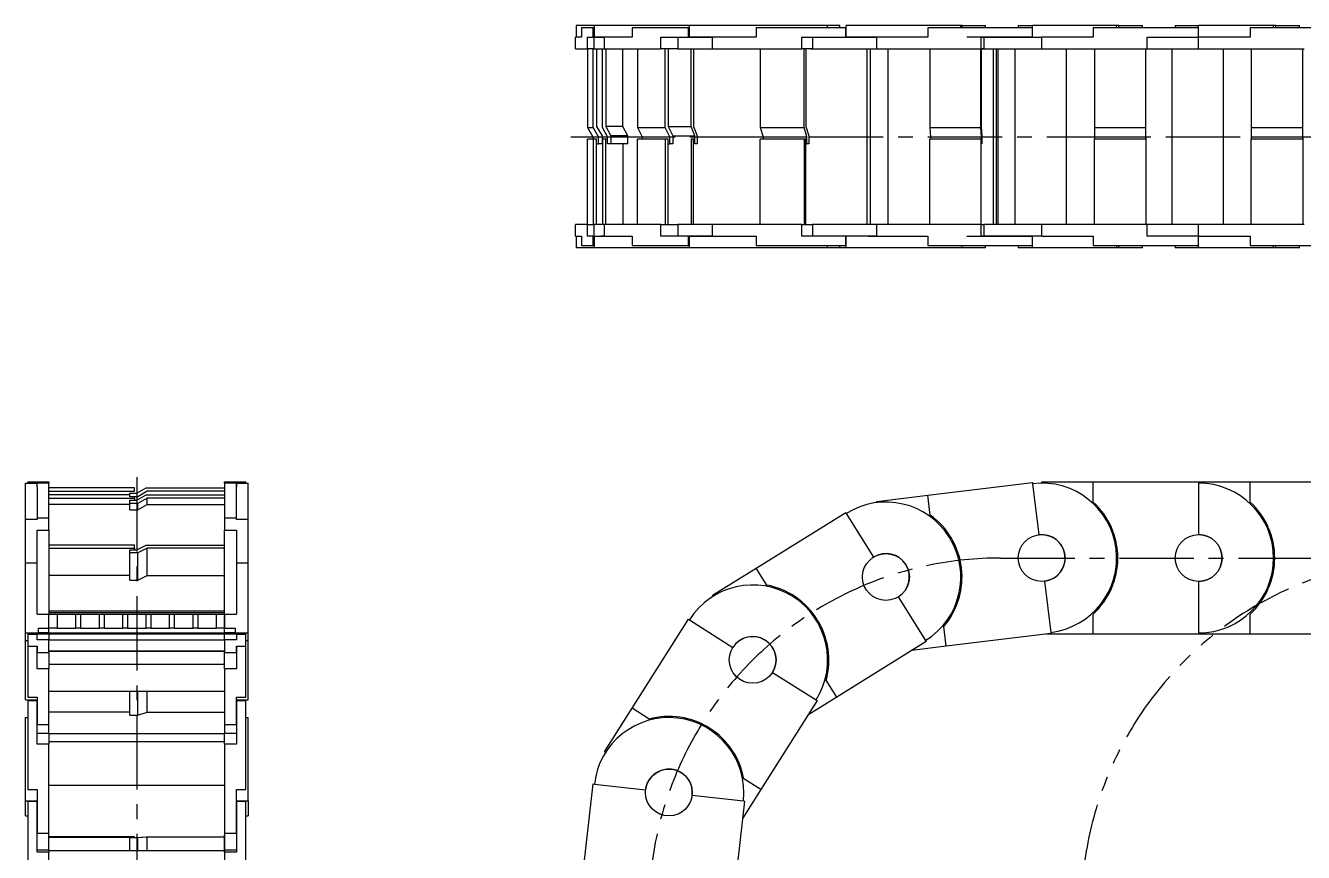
# Model space of a CAD drawing. Extents: x -235 to 865, y -503 to 95.
# Drawn here: x -235 to 311, y -258 to 95 of the extents above; entities that cross this region are included whole.
import ezdxf

# ---------------------------------------------------------------- set-up
doc = ezdxf.new("R2010")
doc.units = 0
doc.linetypes.add('CENTER', pattern=[50.8, 31.75, -6.35, 6.35, -6.35])
doc.linetypes.add('PHANTOM', pattern=[63.5, 31.75, -6.35, 6.35, -6.35, 6.35, -6.35])
doc.layers.get('0').update_dxf_attribs({"linetype": 'CONTINUOUS'})
doc.layers.add('CENTER', color=1, linetype='CONTINUOUS')

msp = doc.modelspace()

# ---------------------------------------------------------------- linework, layer by layer
at = {"color": 7, "linetype": 'CONTINUOUS'}
for p, q in [((0.293268, 95), (0.293268, 90)), ((8.042117, 95), (0.293268, 95)), ((2.477474, 94), (2.477474, 90)), ((7.545032, 94), (2.477474, 94)), ((7.545032, 90), (7.545032, 94)), ((8.041852, 94), (7.545032, 94)), ((48.560276, 95), (8.041852, 95)), ((8.041852, 94), (8.041852, 95)), ((8.041852, 90), (8.041852, 94)), ((24.107801, 94), (24.107801, 90)), ((48.137532, 94), (24.107801, 94)), ((48.137532, 90), (48.137532, 94)), ((48.560276, 94), (48.137532, 94)), ((107.6159, 95), (48.560276, 95)), ((48.560276, 94), (48.560276, 95)), ((48.560276, 90), (48.560276, 94)), ((115.306811, 94), (77.109105, 94)), ((77.109105, 94), (77.109105, 90)), ((112.871615, 95), (107.6159, 95)), ((107.6159, 94), (107.6159, 95)), ((112.871615, 94), (112.871615, 95)), ((115.306811, 90), (115.306811, 94)), ((115.571138, 94), (115.306811, 94)), ((164.48804, 95), (115.571138, 95)), ((115.571138, 94), (115.571138, 95)), ((115.571138, 90), (115.571138, 94)), ((150.393955, 94), (150.393955, 90)), ((195.063328, 94), (150.393955, 94)), ((164.995772, 95), (164.484802, 95)), ((164.48804, 94), (164.48804, 95)), ((164.995772, 95), (174.995772, 95)), ((164.995772, 94), (164.995772, 95)), ((174.995772, 94), (174.995772, 95)), ((188.995772, 95), (195.123827, 95)), ((188.995772, 95), (188.995772, 94)), ((195.063328, 90), (195.063328, 94)), ((195.123827, 94), (195.063328, 94)), ((230.995772, 95), (195.123827, 95)), ((230.995772, 95), (195.123827, 95)), ((195.123827, 94), (195.123827, 95)), ((195.123827, 90), (195.123827, 94)), ((220.995772, 94), (220.995772, 90)), ((265.995772, 94), (220.995772, 94)), ((231.995772, 95), (230.989206, 95)), ((230.995772, 94), (230.995772, 95)), ((231.995772, 95), (241.995772, 95)), ((231.995772, 94), (231.995772, 95)), ((241.995772, 94), (241.995772, 95)), ((255.995772, 95), (265.995772, 95)), ((255.995772, 95), (255.995772, 94)), ((297.995772, 95), (265.995772, 95)), ((265.995772, 94), (265.995772, 95)), ((265.995772, 90), (265.995772, 94)), ((332.995772, 94), (287.995772, 94)), ((287.995772, 94), (287.995772, 90)), ((297.995772, 94), (297.995772, 95)), ((298.995772, 95), (297.995772, 95)), ((298.995772, 95), (308.995772, 95)), ((298.995772, 94), (298.995772, 95)), ((308.995772, 94), (308.995772, 95)), ((0, 85), (0, 90)), ((2.477474, 90), (0, 90)), ((5.067559, 85), (5.067559, 90)), ((5.067559, 90), (7.545032, 90)), ((7.545032, 90), (8.041852, 90)), ((7.8383, 90), (7.8383, 85)), ((12.359932, 90), (7.8383, 90)), ((12.359932, 90), (7.8383, 90)), ((8.041852, 90), (10.760414, 90)), ((10.760414, 90), (10.760414, 89.995)), ((10.760414, 89.995), (12.359932, 89.995)), ((24.107801, 90), (12.359932, 90)), ((12.359932, 85), (12.359932, 90)), ((36.389663, 90), (48.137532, 90)), ((36.389663, 85), (36.389663, 90)), ((43.6159, 90), (43.6159, 85)), ((58.434671, 90), (48.137532, 90)), ((58.434671, 90), (48.137532, 90)), ((48.137532, 90), (48.560276, 90)), ((48.560276, 90), (55.255223, 90)), ((55.255223, 90), (55.255223, 89.995)), ((55.255223, 89.995), (58.434734, 89.995)), ((77.109105, 90), (58.434671, 90)), ((58.434671, 85), (58.434671, 90)), ((96.632377, 90), (115.306811, 90)), ((96.632377, 85), (96.632377, 90)), ((101.167298, 89.995), (101.167298, 85)), ((115.306811, 90), (115.571138, 90)), ((128.555596, 90), (115.571138, 90)), ((115.571138, 90), (124.906753, 90)), ((128.555596, 90), (115.571138, 90)), ((124.906753, 90), (124.906753, 89.995)), ((124.906753, 89.995), (128.555597, 89.995)), ((124.906753, 89.995), (128.555597, 89.995)), ((150.393955, 90), (128.555596, 90)), ((128.555596, 85), (128.555596, 90)), ((195.123827, 90), (166.995772, 90)), ((173.224968, 90), (195.063328, 90)), ((173.224968, 85), (173.224968, 90)), ((174.262922, 89.995), (174.262922, 85)), ((195.063328, 90), (195.123827, 90)), ((195.123827, 90), (198.995772, 90)), ((220.995772, 90), (198.995772, 90)), ((198.995772, 85), (198.995772, 90)), ((243.995772, 90), (265.995772, 90)), ((243.995772, 85), (243.995772, 90)), ((287.995772, 90), (265.995772, 90)), ((265.995772, 85), (265.995772, 90)), ((0, 85), (5.067559, 85)), ((5.017877, 85), (5.017877, 51.5)), ((7.8383, 85), (5.067559, 85)), ((7.495351, 51.5), (7.495351, 85)), ((7.8383, 85), (12.359932, 85)), ((7.8383, 85), (12.359932, 85)), ((8.985809, 85), (8.985809, 51.901924)), ((11.43966, 51.5), (11.43966, 85)), ((12.359932, 85), (36.389663, 85)), ((12.854982, 85), (12.854982, 51.901924)), ((20.142188, 51.901924), (20.142188, 85)), ((26.488518, 85), (26.488518, 51.5)), ((43.642475, 85), (36.389663, 85)), ((38.236387, 51.5), (38.236387, 85)), ((39.504619, 85), (39.504619, 51.901924)), ((43.6159, 85), (58.434671, 85)), ((43.6159, 85), (58.434671, 85)), ((49.282382, 51.901924), (49.282382, 85)), ((50.340195, 85), (50.340195, 51.901924)), ((58.434671, 85), (96.632377, 85)), ((78.855157, 85), (78.855157, 51.5)), ((101.167298, 85), (96.632377, 85)), ((97.529591, 51.5), (97.529591, 85)), ((98.322571, 85), (98.322571, 51.901924)), ((100.48804, 85), (128.555596, 85)), ((100.48804, 85), (128.555596, 85)), ((124.475723, 10), (124.475723, 85)), ((125.787204, 85), (125.787204, 10)), ((128.555596, 85), (173.224968, 85)), ((133.350403, 85), (133.350403, 10)), ((151.192778, 85), (151.192778, 51.5)), ((173.031137, 51.5), (173.031137, 85)), ((173.212635, 85), (173.212635, 51.901924)), ((173.224968, 85), (198.995772, 85)), ((174.262922, 85), (173.224968, 85)), ((178.438464, 10), (178.438464, 85)), ((179.498747, 85), (179.498747, 10)), ((180.291035, 85), (180.291035, 10)), ((187.495772, 85), (187.495772, 10)), ((198.995772, 85), (243.995772, 85)), ((209.495772, 85), (209.495772, 10)), ((221.495772, 85), (221.495772, 51.5)), ((243.495772, 51.5), (243.495772, 85)), ((243.995772, 85), (265.995772, 85)), ((254.495772, 85), (254.495772, 10)), ((265.995772, 85), (310.995772, 85)), ((276.495772, 85), (276.495772, 10)), ((288.495772, 85), (288.495772, 51.5)), ((310.495772, 51.5), (310.495772, 85)), ((5.017877, 51.5), (7.312588, 47.5)), ((5.017877, 51.5), (7.495351, 51.5)), ((9.790061, 47.5), (7.495351, 51.5)), ((8.985809, 51.901924), (11.28052, 47.901924)), ((13.61869, 47.5), (11.43966, 51.5)), ((20.142188, 51.901924), (12.854982, 51.901924)), ((12.854982, 51.901924), (15.034012, 47.901924)), ((22.321218, 47.901924), (20.142188, 51.901924)), ((26.488518, 51.5), (28.44109, 47.5)), ((26.488518, 51.5), (38.236387, 51.5)), ((40.188958, 47.5), (38.236387, 51.5)), ((39.504619, 51.901924), (41.457191, 47.901924)), ((39.504619, 51.901924), (49.282382, 51.901924)), ((50.910991, 47.901924), (49.282382, 51.901924)), ((50.340195, 51.901924), (51.968803, 47.901924)), ((78.855157, 51.5), (80.076029, 47.5)), ((78.855157, 51.5), (97.529591, 51.5)), ((98.750463, 47.5), (97.529591, 51.5)), ((98.322571, 51.901924), (99.543443, 47.901924)), ((151.192778, 51.5), (151.472211, 47.5)), ((151.192778, 51.5), (173.031137, 51.5)), ((173.310571, 47.5), (173.031137, 51.5)), ((173.212635, 51.901924), (173.492068, 47.901924)), ((221.495772, 51.5), (221.495772, 47.5)), ((221.495772, 51.5), (243.495772, 51.5)), ((243.495772, 47.5), (243.495772, 51.5)), ((288.495772, 51.5), (310.495772, 51.5)), ((288.495772, 51.5), (288.495772, 47.5)), ((310.495772, 47.5), (310.495772, 51.5)), ((5.017877, 10), (5.017877, 46.5)), ((7.495351, 46.5), (5.017877, 46.5)), ((7.312588, 47.5), (7.312588, 46.5)), ((7.312588, 47.5), (9.790061, 47.5)), ((7.495351, 46.5), (7.495351, 10)), ((8.985809, 46.5), (7.495351, 46.5)), ((8.985809, 10), (8.985809, 46.5)), ((8.985809, 44.5), (9.790061, 44.5)), ((9.790061, 44.5), (9.790061, 47.5)), ((11.28052, 44.5), (9.790061, 44.5)), ((11.28052, 47.901924), (11.28052, 44.5)), ((11.43966, 46.5), (11.43966, 10)), ((12.854982, 46.5), (11.43966, 46.5)), ((12.854982, 10), (12.854982, 46.5)), ((12.854982, 46.5), (13.61869, 46.5)), ((13.61869, 44.5), (13.61869, 47.5)), ((15.034012, 44.5), (13.61869, 44.5)), ((15.034012, 47.901924), (15.034012, 44.5)), ((22.321218, 47.901924), (15.034012, 47.901924)), ((22.321218, 44.5), (15.034012, 44.5)), ((20.142188, 44.5), (20.142188, 10)), ((22.321218, 44.5), (22.321218, 47.901924)), ((26.488518, 10), (26.488518, 46.5)), ((38.236387, 46.5), (26.488518, 46.5)), ((28.44109, 47.5), (40.188958, 47.5)), ((28.44109, 47.5), (28.44109, 46.5)), ((38.236387, 46.5), (38.236387, 10)), ((39.504619, 46.5), (38.236387, 46.5)), ((39.504619, 10), (39.504619, 46.5)), ((39.504619, 44.5), (40.188958, 44.5)), ((40.188958, 44.5), (40.188958, 47.5)), ((41.457191, 44.5), (40.188958, 44.5)), ((41.457191, 47.901924), (41.457191, 44.5)), ((41.457191, 47.901924), (50.910991, 47.901924)), ((49.282382, 46.5), (49.282382, 10)), ((50.340195, 46.5), (49.282382, 46.5)), ((50.340195, 10), (50.340195, 46.5)), ((50.340195, 46.5), (50.910991, 46.5)), ((50.910991, 44.5), (50.910991, 47.901924)), ((51.968803, 44.5), (50.910991, 44.5)), ((51.968803, 47.901924), (51.968803, 44.5)), ((78.855157, 10), (78.855157, 46.5)), ((97.529591, 46.5), (78.855157, 46.5)), ((80.076029, 47.5), (98.750463, 47.5)), ((80.076029, 47.5), (80.076029, 46.5)), ((97.529591, 46.5), (97.529591, 10)), ((98.322571, 46.5), (97.529591, 46.5)), ((98.322571, 10), (98.322571, 46.5)), ((98.322571, 44.5), (98.750463, 44.5)), ((98.750463, 44.5), (98.750463, 47.5)), ((99.543443, 44.5), (98.750463, 44.5)), ((99.543443, 47.901924), (99.543443, 44.5)), ((151.192778, 10), (151.192778, 46.5)), ((173.031137, 46.5), (151.192778, 46.5)), ((151.472211, 47.5), (173.310571, 47.5)), ((151.472211, 47.5), (151.472211, 46.5)), ((173.031137, 46.5), (173.031137, 10)), ((173.212635, 46.5), (173.031137, 46.5)), ((173.212635, 10), (173.212635, 46.5)), ((173.212635, 44.5), (173.310571, 44.5)), ((173.310571, 44.5), (173.310571, 47.5)), ((173.492068, 44.5), (173.310571, 44.5)), ((173.492068, 47.901924), (173.492068, 44.5)), ((221.495772, 47.5), (243.495772, 47.5)), ((221.495772, 47.5), (221.495772, 46.5)), ((221.495772, 10), (221.495772, 46.5)), ((243.495772, 46.5), (221.495772, 46.5)), ((243.495772, 46.5), (243.495772, 47.5)), ((243.495772, 47.5), (243.495772, 46.5)), ((243.495772, 46.5), (243.495772, 10)), ((288.495772, 47.5), (310.495772, 47.5)), ((288.495772, 47.5), (288.495772, 46.5)), ((310.495772, 46.5), (288.495772, 46.5)), ((288.495772, 10), (288.495772, 46.5)), ((310.495772, 46.5), (310.495772, 47.5)), ((310.495772, 47.5), (310.495772, 46.5)), ((310.495772, 46.5), (310.495772, 10)), ((0, 5), (0, 10)), ((5.067559, 10), (0, 10)), ((5.067559, 5), (5.067559, 10)), ((5.067559, 10), (7.8383, 10)), ((7.8383, 10), (7.8383, 5)), ((12.359932, 10), (7.8383, 10)), ((12.359932, 10), (7.8383, 10)), ((36.389663, 10), (12.359932, 10)), ((12.359932, 5), (12.359932, 10)), ((36.389663, 10), (43.6159, 10)), ((36.389663, 5), (36.389663, 10)), ((43.6159, 10), (43.6159, 5)), ((58.434671, 10), (43.6159, 10)), ((58.434671, 10), (43.6159, 10)), ((96.632377, 10), (58.434671, 10)), ((58.434671, 5), (58.434671, 10)), ((96.632377, 5), (96.632377, 10)), ((96.632377, 10), (101.167298, 10)), ((128.555596, 10), (101.167298, 10)), ((128.555596, 10), (101.167298, 10)), ((101.167298, 10), (101.167298, 5.005)), ((173.224968, 10), (128.555596, 10)), ((128.555596, 5), (128.555596, 10)), ((173.224968, 5), (173.224968, 10)), ((173.224968, 10), (174.262922, 10)), ((174.262922, 10), (174.262922, 5.005)), ((198.995772, 10), (174.263124, 10)), ((243.995772, 10), (198.995772, 10)), ((198.995772, 5), (198.995772, 10)), ((265.995772, 10), (243.995772, 10)), ((243.995772, 5), (243.995772, 10)), ((310.995772, 10), (265.995772, 10)), ((265.995772, 5), (265.995772, 10)), ((0, 5), (2.477474, 5)), ((0.293268, 5), (0.293268, 0)), ((48.560276, 0), (0.293268, 0)), ((2.477474, 5), (2.477474, 1)), ((2.477474, 1), (7.545032, 1)), ((7.545032, 5), (5.067559, 5)), ((7.545032, 1), (7.545032, 5)), ((8.041852, 5), (7.545032, 5)), ((7.545032, 1), (8.041852, 1)), ((7.8383, 5), (12.359932, 5)), ((7.8383, 5), (12.359932, 5)), ((8.041852, 1), (8.041852, 5)), ((8.041852, 0), (8.041852, 1)), ((12.360796, 5.005), (10.760414, 5.005)), ((10.760414, 5.005), (10.760414, 5)), ((12.359932, 5), (24.107801, 5)), ((24.107801, 5), (24.107801, 1)), ((24.107801, 1), (48.137532, 1)), ((48.137532, 5), (36.389663, 5)), ((48.137532, 1), (48.137532, 5)), ((48.137532, 5), (58.434671, 5)), ((48.137532, 5), (58.434671, 5)), ((48.560276, 5), (48.137532, 5)), ((48.137532, 1), (48.560276, 1)), ((48.560276, 1), (48.560276, 5)), ((55.255223, 5), (48.560276, 5)), ((48.560276, 0), (48.560276, 1)), ((115.571138, 0), (48.560276, 0)), ((58.434745, 5.005), (55.255223, 5.005)), ((55.255223, 5.005), (55.255223, 5)), ((58.434671, 5), (77.109105, 5)), ((77.109105, 5), (77.109105, 1)), ((77.109105, 1), (115.306811, 1)), ((115.306811, 5), (96.632377, 5)), ((107.6159, 0), (107.6159, 1)), ((112.871615, 0), (112.871615, 1)), ((115.306811, 1), (115.306811, 5)), ((115.571138, 5), (115.306811, 5)), ((115.306811, 1), (115.571138, 1)), ((115.571138, 1), (115.571138, 5)), ((124.906753, 5), (115.571138, 5)), ((115.571138, 0), (115.571138, 1)), ((164.995772, 0), (115.571138, 0)), ((128.555597, 5.005), (124.906753, 5.005)), ((124.906753, 5.005), (124.906753, 5)), ((128.555597, 5.005), (124.906753, 5.005)), ((124.906753, 5), (128.555596, 5)), ((124.906753, 5), (128.555596, 5)), ((128.555596, 5), (150.393955, 5)), ((150.393955, 5), (150.393955, 1)), ((150.393955, 1), (195.063328, 1)), ((164.995772, 0), (164.995772, 1)), ((174.995772, 0), (164.997074, 0)), ((166.995772, 5), (195.123827, 5)), ((195.063328, 5), (173.224968, 5)), ((174.995772, 0), (174.995772, 1)), ((188.995772, 1), (188.995772, 0)), ((195.123827, 0), (188.995772, 0)), ((195.063328, 1), (195.063328, 5)), ((195.123827, 5), (195.063328, 5)), ((195.063328, 1), (195.123827, 1)), ((195.123827, 1), (195.123827, 5)), ((198.995772, 5), (195.123827, 5)), ((195.123827, 0), (195.123827, 1)), ((231.995772, 0), (195.123827, 0)), ((198.995772, 5), (220.995772, 5)), ((220.995772, 5), (220.995772, 1)), ((220.995772, 1), (265.995772, 1)), ((230.995772, 1), (230.995772, 0)), ((241.995772, 0), (231.995562, 0)), ((231.995772, 0), (231.995772, 1)), ((241.995772, 0), (241.995772, 1)), ((265.995772, 5), (243.995772, 5)), ((255.995772, 1), (255.995772, 0)), ((265.995772, 0), (255.995772, 0)), ((265.995772, 1), (265.995772, 5)), ((265.995772, 5), (287.995772, 5)), ((265.995772, 0), (265.995772, 1)), ((297.995772, 0), (265.995772, 0)), ((287.995772, 5), (287.995772, 1)), ((287.995772, 1), (332.995772, 1)), ((297.995772, 0), (297.995772, 1)), ((298.995772, 0), (297.995772, 0)), ((308.995772, 0), (298.995562, 0)), ((298.995772, 0), (298.995772, 1)), ((308.995772, 0), (308.995772, 1)), ((-234.830106, -116.037546), (-234.830106, -100.5)), ((-234.830106, -116.037546), (-234.830106, -100.5)), ((-234.830106, -116.037546), (-234.830106, -100.5)), ((-234.830106, -100.5), (-233.830106, -100.5)), ((-233.830106, -100), (-229.830106, -100)), ((-233.830106, -100), (-233.830106, -100.5)), ((-233.830106, -100.5), (-229.830106, -100.5)), ((-229.830106, -100), (-224.830106, -100)), ((-229.830106, -100.5), (-229.830106, -100)), ((-224.830106, -100.5), (-229.830106, -100.5)), ((-229.830106, -102.102632), (-229.830106, -100.5)), ((-229.830106, -102.102632), (-229.830106, -115.517955)), ((-229.825106, -102.102632), (-229.830106, -102.102632)), ((-224.830106, -100), (-224.830106, -100.5)), ((-224.830106, -115.517955), (-224.830106, -100.5)), ((-188.330106, -102.5), (-224.830106, -102.5)), ((-188.330106, -104), (-188.330106, -102.5)), ((-187.330106, -104.809401), (-183.330106, -102.5)), ((-183.330106, -102.5), (-149.830106, -102.5)), ((-149.830106, -100), (-144.830106, -100)), ((-149.830106, -100.5), (-149.830106, -100)), ((-149.830106, -100.5), (-149.830106, -115.517955)), ((-144.830106, -100.5), (-149.830106, -100.5)), ((-144.830106, -102.102632), (-144.835106, -102.102632)), ((-144.830106, -100), (-140.830106, -100)), ((-144.830106, -100), (-144.830106, -100.5)), ((-144.830106, -100.5), (-140.830106, -100.5)), ((-144.830106, -115.517955), (-144.830106, -100.5)), ((-144.830106, -100.5), (-144.830106, -102.102632)), ((-140.830106, -100.5), (-140.830106, -100)), ((-140.830106, -100.5), (-139.830106, -100.5)), ((-139.830106, -116.037546), (-139.830106, -100.5)), ((150.393955, -105.68371), (195.063328, -100.238787)), ((195.063328, -100.238787), (195.123827, -100.735113)), ((195.123827, -100.735113), (197.785789, -122.573473)), ((198.995772, -100), (220.995772, -100)), ((198.995772, -100.5), (198.995772, -100)), ((220.995772, -100), (265.995772, -100)), ((220.995772, -108.578253), (220.995772, -100)), ((265.995772, -100), (287.995772, -100)), ((265.995772, -100), (265.995772, -100.5)), ((265.995772, -100.5), (265.995772, -122.5)), ((287.995772, -100), (332.995772, -100)), ((287.995772, -108.578253), (287.995772, -100)), ((-224.830106, -104), (-188.330106, -104)), ((-190.330106, -105.44288), (-224.830106, -105.44288)), ((-224.830106, -106.931859), (-188.330106, -106.931859)), ((-190.330106, -104.809401), (-187.330106, -104.809401)), ((-190.330106, -106.309401), (-190.330106, -104.809401)), ((-186.928182, -106.309401), (-190.330106, -106.309401)), ((-190.330106, -107.735313), (-187.330106, -107.735313)), ((-190.330106, -109.224292), (-190.330106, -107.735313)), ((-188.330106, -106.931859), (-188.330106, -106.309401)), ((-188.330106, -106.931859), (-188.330106, -107.735313)), ((-187.330106, -107.735313), (-183.330106, -105.44288)), ((-182.928182, -104), (-186.928182, -106.309401)), ((-182.928182, -106.931859), (-186.928182, -109.224292)), ((-183.330106, -105.44288), (-149.830106, -105.44288)), ((-149.830106, -104), (-182.928182, -104)), ((-149.830106, -106.931859), (-182.928182, -106.931859)), ((-182.928182, -109.593821), (-182.928182, -106.931859)), ((128.555596, -108.345672), (150.393955, -105.68371)), ((128.616095, -108.841998), (128.555596, -108.345672)), ((151.431909, -114.198935), (150.393955, -105.68371)), ((-190.330106, -109.593821), (-224.830106, -109.593821)), ((-186.928182, -109.224292), (-190.330106, -109.224292)), ((-190.330106, -111.886255), (-190.330106, -109.224292)), ((-190.330106, -111.886255), (-186.928182, -111.886255)), ((-186.928182, -111.886255), (-186.928182, -109.224292)), ((-186.928182, -111.886255), (-182.928182, -109.593821)), ((-182.928182, -109.593821), (-149.830106, -109.593821)), ((77.109105, -136.809047), (115.306811, -113.019653)), ((115.306811, -113.019653), (115.571138, -113.444072)), ((115.571138, -113.444072), (127.201508, -132.118506)), ((-229.830106, -116.037546), (-234.830106, -116.037546)), ((-234.830106, -134.5), (-234.830106, -116.037546)), ((-224.830106, -115.517955), (-229.830106, -115.517955)), ((-229.830106, -115.517955), (-229.830106, -116.037546)), ((-224.830106, -120.643594), (-224.830106, -115.517955)), ((-144.830106, -115.517955), (-149.830106, -115.517955)), ((-149.830106, -115.517955), (-149.830106, -120.643594)), ((-144.830106, -116.037546), (-144.830106, -115.517955)), ((-139.830106, -116.037546), (-144.830106, -116.037546)), ((-139.830106, -134.5), (-139.830106, -116.037546)), ((-229.830106, -120.643594), (-224.830106, -120.643594)), ((-229.830106, -134.5), (-229.830106, -120.643594)), ((-224.830106, -120.643594), (-224.830106, -156.5)), ((-149.830106, -156.5), (-149.830106, -120.643594)), ((-149.830106, -120.643594), (-144.830106, -120.643594)), ((-144.830106, -120.643594), (-144.830106, -134.5)), ((-188.330106, -127.036445), (-224.830106, -127.036445)), ((-224.830106, -128.309702), (-188.330106, -128.309702)), ((-190.330106, -128.996752), (-187.330106, -128.996752)), ((-190.330106, -130.270009), (-190.330106, -128.996752)), ((-186.928182, -130.270009), (-190.330106, -130.270009)), ((-190.330106, -141.900379), (-190.330106, -130.270009)), ((-188.330106, -128.309702), (-188.330106, -127.036445)), ((-188.330106, -128.309702), (-188.330106, -128.996752)), ((-187.330106, -128.996752), (-183.330106, -127.036445)), ((-182.928182, -128.309702), (-186.928182, -130.270009)), ((-186.928182, -141.900379), (-186.928182, -130.270009)), ((-183.330106, -127.036445), (-149.830106, -127.036445)), ((-149.830106, -128.309702), (-182.928182, -128.309702)), ((-182.928182, -139.940072), (-182.928182, -128.309702)), ((-234.830106, -134.5), (-229.830106, -134.5)), ((-234.830106, -164.5), (-234.830106, -134.5)), ((-229.830106, -156.5), (-229.830106, -134.5)), ((-144.830106, -134.5), (-139.830106, -134.5)), ((-144.830106, -134.5), (-144.830106, -156.5)), ((-139.830106, -164.5), (-139.830106, -134.5)), ((-190.330106, -139.940072), (-224.830106, -139.940072)), ((-186.928182, -141.900379), (-182.928182, -139.940072)), ((-182.928182, -139.940072), (-149.830106, -139.940072)), ((58.434671, -148.439417), (77.109105, -136.809047)), ((81.644026, -144.090593), (77.109105, -136.809047)), ((-190.330106, -141.900379), (-186.928182, -141.900379)), ((200.205755, -142.426527), (202.867717, -164.264887)), ((265.995772, -142.5), (265.995772, -164.5)), ((58.698998, -148.863836), (58.434671, -148.439417)), ((137.774572, -149.095264), (149.404942, -167.769698)), ((-229.830106, -156.5), (-224.830106, -156.5)), ((-224.830106, -155), (-149.830106, -155)), ((-149.830106, -155.952079), (-224.830106, -155.952079)), ((-224.830106, -156.5), (-221.330106, -156.5)), ((-224.830106, -162.5), (-224.830106, -156.5)), ((-221.330106, -156.5), (-213.330106, -156.5)), ((-221.330106, -156.5), (-221.330106, -162.5)), ((-213.330106, -156.5), (-211.330106, -156.5)), ((-213.330106, -162.5), (-213.330106, -156.5)), ((-211.330106, -156.5), (-203.330106, -156.5)), ((-211.330106, -156.5), (-211.330106, -162.5)), ((-203.330106, -156.5), (-201.330106, -156.5)), ((-203.330106, -162.5), (-203.330106, -156.5)), ((-201.330106, -156.5), (-193.330106, -156.5)), ((-201.330106, -156.5), (-201.330106, -162.5)), ((-193.330106, -156.5), (-191.330106, -156.5)), ((-193.330106, -162.5), (-193.330106, -156.5)), ((-191.330106, -156.5), (-183.330106, -156.5)), ((-191.330106, -156.5), (-191.330106, -162.5)), ((-183.330106, -156.5), (-181.330106, -156.5)), ((-183.330106, -162.5), (-183.330106, -156.5)), ((-181.330106, -156.5), (-173.330106, -156.5)), ((-181.330106, -156.5), (-181.330106, -162.5)), ((-173.330106, -156.5), (-171.330106, -156.5)), ((-173.330106, -162.5), (-173.330106, -156.5)), ((-171.330106, -156.5), (-163.330106, -156.5)), ((-171.330106, -156.5), (-171.330106, -162.5)), ((-163.330106, -156.5), (-161.330106, -156.5)), ((-163.330106, -162.5), (-163.330106, -156.5)), ((-161.330106, -156.5), (-153.330106, -156.5)), ((-161.330106, -156.5), (-161.330106, -162.5)), ((-153.330106, -156.5), (-149.830106, -156.5)), ((-153.330106, -162.5), (-153.330106, -156.5)), ((-149.830106, -156.5), (-144.830106, -156.5)), ((-149.830106, -156.5), (-149.830106, -162.5)), ((-149.830106, -165), (-149.830106, -157)), ((220.995772, -165), (220.995772, -156.421747)), ((287.995772, -165), (287.995772, -156.421747)), ((-229.330106, -162.5), (-224.830106, -162.5)), ((-229.330106, -164.5), (-229.330106, -162.5)), ((-221.330106, -162.5), (-224.830106, -162.5)), ((-224.830106, -164.5), (-224.830106, -162.5)), ((-221.330106, -162.5), (-213.330106, -162.5)), ((-211.330106, -162.5), (-213.330106, -162.5)), ((-211.330106, -162.5), (-203.330106, -162.5)), ((-201.330106, -162.5), (-203.330106, -162.5)), ((-201.330106, -162.5), (-193.330106, -162.5)), ((-191.330106, -162.5), (-193.330106, -162.5)), ((-191.330106, -162.5), (-183.330106, -162.5)), ((-181.330106, -162.5), (-183.330106, -162.5)), ((-181.330106, -162.5), (-173.330106, -162.5)), ((-171.330106, -162.5), (-173.330106, -162.5)), ((-171.330106, -162.5), (-163.330106, -162.5)), ((-161.330106, -162.5), (-163.330106, -162.5)), ((-161.330106, -162.5), (-153.330106, -162.5)), ((-149.830106, -162.5), (-153.330106, -162.5)), ((-149.830106, -162.5), (-145.330106, -162.5)), ((-149.830106, -164.5), (-149.830106, -162.5)), ((-145.330106, -162.5), (-145.330106, -164.5)), ((24.107801, -196.718814), (48.137532, -158.671843)), ((48.137532, -158.671843), (48.560276, -158.93884)), ((48.560276, -158.93884), (67.161018, -170.686709)), ((158.258844, -170.206136), (157.22089, -161.690911)), ((-234.830106, -167.769698), (-234.830106, -164.264887)), ((-234.830106, -193.114459), (-234.830106, -164.5)), ((-234.830106, -164.5), (-229.330106, -164.5)), ((-234.830106, -193.114459), (-234.830106, -167.769698)), ((-234.830106, -167.769698), (-233.830106, -167.769698)), ((-233.830106, -164.5), (-233.830106, -165)), ((-233.830106, -165), (-233.830106, -170.206136)), ((-233.830106, -165), (-229.830106, -165)), ((-229.830106, -165), (-229.830106, -164.5)), ((-224.830106, -165), (-229.830106, -165)), ((-229.830106, -167.423176), (-229.830106, -165)), ((-224.830106, -167.423176), (-229.830106, -167.423176)), ((-224.830106, -164.5), (-229.330106, -164.5)), ((-224.830106, -164.5), (-149.830106, -164.5)), ((-224.830106, -164.5), (-224.830106, -167.423176)), ((-224.830106, -164.5), (-224.830106, -165)), ((-149.830106, -165.002043), (-224.830106, -165.002043)), ((-224.830106, -172.868099), (-224.830106, -167.423176)), ((-149.830106, -167.664005), (-224.830106, -167.664005)), ((-145.330106, -164.5), (-149.830106, -164.5)), ((-144.830106, -165), (-149.830106, -165)), ((-149.830106, -167.423176), (-149.830106, -165)), ((-149.830106, -167.423176), (-149.830106, -172.868099)), ((-144.830106, -167.423176), (-149.830106, -167.423176)), ((-145.330106, -164.5), (-139.830106, -164.5)), ((-144.830106, -164.5), (-144.830106, -165)), ((-144.830106, -164.761213), (-144.830106, -167.423176)), ((-144.830106, -165), (-140.830106, -165)), ((-140.830106, -165), (-140.830106, -164.5)), ((-140.830106, -170.206136), (-140.830106, -165)), ((-140.830106, -167.769698), (-139.830106, -167.769698)), ((-139.830106, -167.769698), (-139.830106, -164.264887)), ((-139.830106, -193.114459), (-139.830106, -164.5)), ((-139.830106, -193.114459), (-139.830106, -167.769698)), ((149.669269, -168.194117), (111.471563, -191.983511)), ((149.404942, -167.769698), (149.669269, -168.194117)), ((202.928216, -164.761213), (158.258844, -170.206136)), ((220.995772, -165), (200.969244, -165)), ((202.867717, -164.264887), (202.928216, -164.761213)), ((265.995772, -165), (220.995772, -165)), ((265.995772, -164.5), (265.995772, -165)), ((287.995772, -165), (265.995772, -165)), ((332.995772, -165), (287.995772, -165)), ((-233.830106, -170.206136), (-229.830106, -170.206136)), ((-233.830106, -170.206136), (-233.830106, -191.983511)), ((-229.830106, -179.824488), (-229.830106, -170.206136)), ((-229.830106, -170.206136), (-229.830106, -172.868099)), ((-229.830106, -172.868099), (-224.830106, -172.868099)), ((-224.830106, -172.103755), (-149.830106, -172.103755)), ((-149.830106, -172.408596), (-224.830106, -172.408596)), ((-224.830106, -172.868099), (-224.830106, -179.824488)), ((-149.830106, -172.868099), (-144.830106, -172.868099)), ((-149.830106, -179.824488), (-149.830106, -172.868099)), ((-144.830106, -170.206136), (-140.830106, -170.206136)), ((-144.830106, -170.206136), (-144.830106, -179.824488)), ((-144.830106, -172.868099), (-144.830106, -170.206136)), ((-140.830106, -191.983511), (-140.830106, -170.206136)), ((158.258844, -170.206136), (143.562222, -171.997565)), ((-224.830106, -179.824488), (-229.830106, -179.824488)), ((-149.830106, -177.96672), (-224.830106, -177.96672)), ((-224.830106, -203.613882), (-224.830106, -179.824488)), ((-149.830106, -179.824488), (-149.830106, -203.613882)), ((-144.830106, -179.824488), (-149.830106, -179.824488)), ((84.070783, -181.36659), (102.671524, -193.114459)), ((111.471563, -191.983511), (106.936642, -184.701965)), ((-149.830106, -189.59709), (-224.830106, -189.59709)), ((-190.330106, -199.665253), (-190.330106, -189.59709)), ((-186.928182, -199.665253), (-186.928182, -189.59709)), ((-182.928182, -198.432046), (-182.928182, -189.59709)), ((-234.830106, -193.114459), (-233.830106, -193.114459)), ((-233.830106, -191.983511), (-229.830106, -191.983511)), ((-233.830106, -193.114459), (-229.830106, -193.114459)), ((-233.830106, -193.114459), (-233.830106, -193.381456)), ((-233.830106, -193.381456), (-229.830106, -193.381456)), ((-233.830106, -193.381456), (-233.830106, -231.428427)), ((-229.830106, -191.983511), (-229.830106, -203.613882)), ((-229.830106, -211.982197), (-229.830106, -193.381456)), ((-144.830106, -191.983511), (-140.830106, -191.983511)), ((-144.830106, -203.613882), (-144.830106, -191.983511)), ((-144.830106, -193.114459), (-140.830106, -193.114459)), ((-144.830106, -193.381456), (-140.830106, -193.381456)), ((-144.830106, -193.381456), (-144.830106, -211.982197)), ((-140.830106, -193.114459), (-139.830106, -193.114459)), ((-140.830106, -193.381456), (-140.830106, -193.114459)), ((-140.830106, -231.428427), (-140.830106, -193.381456)), ((103.094268, -193.381456), (79.064536, -231.428427)), ((111.471563, -191.983511), (99.117927, -199.677311)), ((102.671524, -193.114459), (103.094268, -193.381456)), ((-234.830106, -236.277959), (-234.830106, -200.674362)), ((-234.830106, -200.674362), (-233.830106, -200.674362)), ((-190.330106, -198.432046), (-224.830106, -198.432046)), ((-190.330106, -199.665253), (-186.928182, -199.665253)), ((-186.928182, -199.665253), (-182.928182, -198.432046)), ((-182.928182, -198.432046), (-149.830106, -198.432046)), ((-140.830106, -200.674362), (-139.830106, -200.674362)), ((-139.830106, -236.277959), (-139.830106, -200.674362)), ((12.359932, -215.319556), (24.107801, -196.718814)), ((31.360612, -201.29955), (24.107801, -196.718814)), ((-229.830106, -203.613882), (-224.830106, -203.613882)), ((-224.830106, -207.401461), (-224.830106, -203.613882)), ((-224.830106, -207.401461), (-224.830106, -203.613882)), ((-149.830106, -203.613882), (-144.830106, -203.613882)), ((-149.830106, -203.613882), (-149.830106, -207.401461)), ((-149.830106, -203.613882), (-149.830106, -207.401461)), ((-224.830106, -211.982197), (-229.830106, -211.982197)), ((-229.825106, -207.401461), (-224.830106, -207.401461)), ((-224.830106, -207.401461), (-224.830106, -211.982197)), ((-149.830106, -207.573405), (-224.830106, -207.573405)), ((-149.830106, -211.069956), (-224.830106, -211.069956)), ((-224.830106, -250.029168), (-224.830106, -211.982197)), ((-149.830106, -207.401461), (-144.835106, -207.401461)), ((-149.830106, -211.982197), (-149.830106, -207.401461)), ((-149.830106, -211.982197), (-149.830106, -250.029168)), ((-144.830106, -211.982197), (-149.830106, -211.982197)), ((12.782676, -215.586553), (12.359932, -215.319556)), ((2.477474, -273.728213), (7.545032, -229.014458)), ((7.545032, -229.014458), (8.041852, -229.070764)), ((8.041852, -229.070764), (29.90191, -231.548238)), ((79.064536, -231.428427), (71.811725, -226.847691)), ((-233.830106, -231.428427), (-229.830106, -231.428427)), ((-229.830106, -231.428427), (-229.830106, -250.029168)), ((-149.830106, -229.670697), (-224.830106, -229.670697)), ((-144.830106, -231.428427), (-140.830106, -231.428427)), ((-144.830106, -250.029168), (-144.830106, -231.428427)), ((49.77469, -233.800486), (71.634747, -236.277959)), ((79.064536, -231.428427), (71.293008, -243.733313)), ((-234.830106, -242.674362), (-234.830106, -236.277959)), ((-234.830106, -236.277959), (-233.830106, -236.277959)), ((-233.830106, -236.277959), (-229.830106, -236.277959)), ((-233.830106, -236.277959), (-233.830106, -236.334265)), ((-233.830106, -236.334265), (-229.830106, -236.334265)), ((-233.830106, -236.334265), (-233.830106, -281.04802)), ((-229.830106, -258.194323), (-229.830106, -236.334265)), ((-144.830106, -236.277959), (-140.830106, -236.277959)), ((-144.830106, -236.334265), (-140.830106, -236.334265)), ((-144.830106, -236.334265), (-144.830106, -258.194323)), ((-140.830106, -236.277959), (-139.830106, -236.277959)), ((-140.830106, -236.334265), (-140.830106, -236.277959)), ((-140.830106, -281.04802), (-140.830106, -236.334265)), ((-139.830106, -236.277959), (-139.830106, -242.674362)), ((72.131567, -236.334265), (67.064008, -281.04802)), ((71.634747, -236.277959), (72.131567, -236.334265)), ((-234.830106, -242.674362), (-233.830106, -242.674362)), ((-140.830106, -242.674362), (-139.830106, -242.674362)), ((-229.830106, -250.029168), (-224.830106, -250.029168)), ((-224.830106, -257.228305), (-224.830106, -250.029168)), ((-149.830106, -250.029168), (-149.830106, -258.194323)), ((-149.830106, -250.029168), (-149.830106, -258.194323)), ((-149.830106, -250.029168), (-144.830106, -250.029168)), ((-149.830106, -251.840534), (-149.830106, -250.874516)), ((-188.330106, -251.652867), (-224.830106, -251.652867)), ((-224.830106, -251.821785), (-188.330106, -251.821785)), ((-190.330106, -251.912934), (-187.330106, -251.912934)), ((-190.330106, -252.081852), (-190.330106, -251.912934)), ((-186.928182, -252.081852), (-190.330106, -252.081852)), ((-190.330106, -257.672234), (-190.330106, -252.081852)), ((-188.330106, -251.821785), (-188.330106, -251.652867)), ((-188.330106, -251.821785), (-188.330106, -251.912934)), ((-187.330106, -251.912934), (-183.330106, -251.652867)), ((-182.928182, -251.821785), (-186.928182, -252.081852)), ((-186.928182, -257.672234), (-186.928182, -252.081852)), ((-183.330106, -251.652867), (-149.830106, -251.652867)), ((-149.830106, -251.821785), (-182.928182, -251.821785)), ((-182.928182, -257.672234), (-182.928182, -251.821785)), ((-149.830106, -257.228305), (-149.830106, -251.840534)), ((-224.830106, -258.194323), (-229.830106, -258.194323)), ((-229.825106, -257.228305), (-224.830106, -257.228305)), ((-224.830106, -257.228305), (-224.830106, -258.194323)), ((-149.830106, -257.672234), (-224.830106, -257.672234)), ((-224.830106, -302.908078), (-224.830106, -258.194323)), ((-149.830106, -257.228305), (-144.835106, -257.228305)), ((-149.830106, -258.194323), (-149.830106, -257.228305)), ((-149.830106, -258.194323), (-149.830106, -302.908078)), ((-144.830106, -258.194323), (-149.830106, -258.194323))]:
    msp.add_line(p, q, dxfattribs=at)
for centre in [(198.995772, -132.5), (265.995772, -132.5), (132.48804, -140.606885), (132.48804, -140.606885), (75.6159, -176.02665), (75.6159, -176.02665), (39.8383, -232.674362), (39.8383, -232.674362)]:
    msp.add_circle(centre, 10, dxfattribs=at)
for centre, radius, start, end in [((198.995772, -132.5), 32, 276.94972, 96.94972), ((198.995772, -132.5), 32, 276.94972, 96.94972), ((265.995772, -132.5), 32, 270, 90), ((132.48804, -140.606885), 32, 301.914502, 121.914502), ((132.48804, -140.606885), 32, 301.914502, 121.914502), ((198.995772, -132.5), 32.5, 312.603667, 47.396333), ((265.995772, -132.5), 32.5, 312.603667, 47.396333), ((132.48804, -140.606885), 32.5, 319.553387, 54.346053), ((132.48804, -140.606885), 32.5, 319.553387, 54.346053), ((198.995772, -132.5), 10, 276.94972, 96.94972), ((198.995772, -132.5), 10, 276.94972, 96.94972), ((265.995772, -132.5), 10, 270, 90), ((132.48804, -140.606885), 10, 301.914502, 121.914502), ((132.48804, -140.606885), 10, 301.914502, 121.914502), ((75.6159, -176.02665), 32, 327.724285, 147.724285), ((75.6159, -176.02665), 32, 327.724285, 147.724285), ((75.6159, -176.02665), 32.5, 344.518169, 79.310835), ((75.6159, -176.02665), 32.5, 344.518169, 79.310835), ((75.6159, -176.02665), 10, 327.724285, 147.724285), ((75.6159, -176.02665), 10, 327.724285, 147.724285), ((39.8383, -232.674362), 32, 353.534068, 173.534068), ((39.8383, -232.674362), 32, 353.534068, 173.534068), ((39.8383, -232.674362), 32.5, 10.327952, 105.120618), ((39.8383, -232.674362), 32.5, 10.327952, 105.120618), ((39.8383, -232.674362), 10, 353.534068, 173.534068), ((39.8383, -232.674362), 10, 353.534068, 173.534068)]:
    msp.add_arc(centre, radius, start, end, dxfattribs=at)
at = {"color": 3, "linetype": 'PHANTOM'}
msp.add_arc((365.995772, -282.5), 150, 90, 270, dxfattribs=at)
at = {"layer": 'CENTER', "color": 1, "linetype": 'CENTER'}
for p, q in [((-2, 47.5), (595.995772, 47.5)), ((-187.330106, -98), (-187.330106, -466.5)), ((181.355331, -132.5), (495.995772, -132.5))]:
    msp.add_line(p, q, dxfattribs=at)
msp.add_arc((181.355331, -282.5), 150, 90, 270, dxfattribs=at)

doc.saveas('drawing.dxf')
